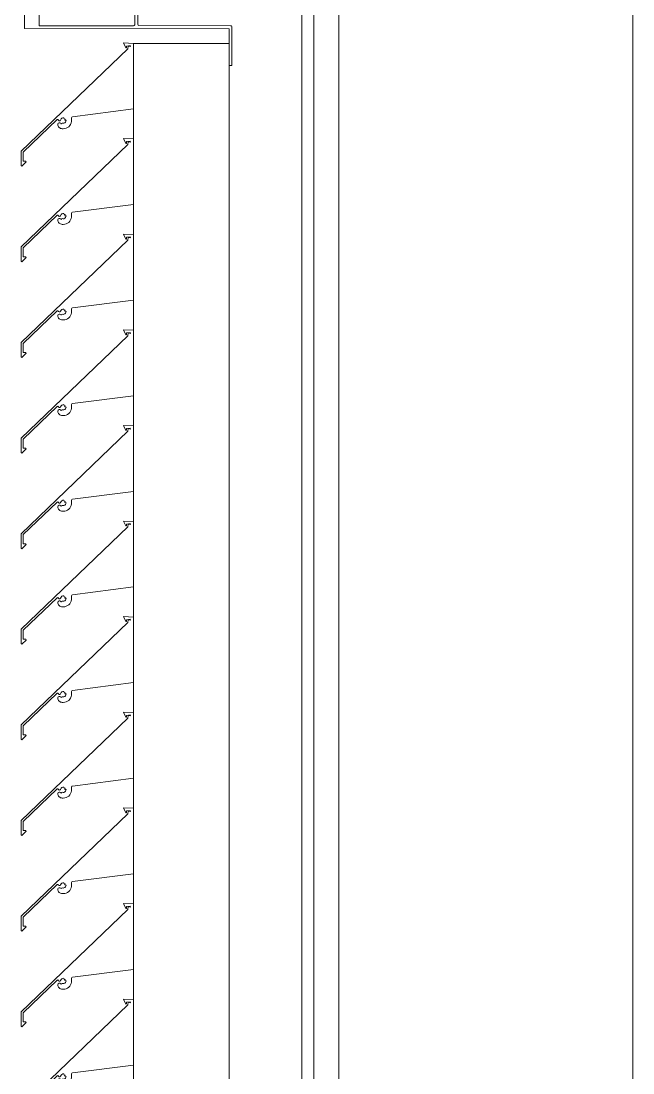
# Model space of a CAD drawing. Header units: millimetres. Extents: x -220592 to 404889, y -217665 to 38245.
# Drawn here: x 7742.18 to 7746.34, y -47989.95 to -47982.8 of the extents above; entities that cross this region are included whole.
import ezdxf

# ---------------------------------------------------------------- set-up
doc = ezdxf.new("R2010")
doc.units = ezdxf.units.MM
doc.linetypes.add('XKITLINE00', pattern=[0])
doc.layers.add('Part', color=7, linetype='Continuous', lineweight=0)

# ---------------------------------------------------------------- blocks, each defined once
blk = doc.blocks.new('*A15047')
at = {"layer": 'Part', "color": 7, "linetype": 'XKITLINE00', "lineweight": 0}
for p, q in [((8.69, 356.643483), (8.69, 102.780027)), ((6.69, 102.780027), (6.69, 273.099959))]:
    blk.add_line(p, q, dxfattribs=at)
blk = doc.blocks.new('*A15048')
at = {"layer": 'Part', "color": 7, "linetype": 'XKITLINE00', "lineweight": 0}
for p, q in [((6.439864, 241.4), (6.439864, 214.15)), ((6.519864, 214.15), (6.519864, 241.4))]:
    blk.add_line(p, q, dxfattribs=at)
blk = doc.blocks.new('*A15050')
at = {"layer": 'Part', "color": 7, "linetype": 'XKITLINE00', "lineweight": 0}
for p, q in [((5.294696, 227.26533), (5.944696, 227.26533)), ((5.294696, 227.26533), (5.294696, 213.465444)), ((5.944696, 227.26533), (5.944696, 213.465444)), ((5.294696, 213.465444), (5.944696, 213.465444))]:
    blk.add_line(p, q, dxfattribs=at)
blk = doc.blocks.new('*A15813')
at = {"layer": 'Part', "color": 7, "linetype": 'XKITLINE00', "lineweight": 0}
for p, q in [((5.944368, 228.365225), (5.944412, 228.615225)), ((5.944412, 228.615225), (5.964412, 228.615222)), ((5.964412, 228.615222), (5.964367, 228.355222)), ((4.555113, 228.271641), (4.554368, 228.365468)), ((4.554368, 228.365468), (5.944368, 228.365225)), ((4.654365, 228.34545), (4.654353, 228.27545)), ((5.298192, 228.344577), (4.654365, 228.34545)), ((5.302679, 228.340893), (5.298192, 228.344577)), ((5.304363, 228.335337), (5.302679, 228.340893)), ((5.328809, 228.343647), (5.325125, 228.33916)), ((5.334365, 228.345332), (5.328809, 228.343647)), ((5.958192, 228.345984), (5.334365, 228.345332)), ((5.96268, 228.349666), (5.958192, 228.345984)), ((5.964367, 228.355222), (5.96268, 228.349666)), ((4.558796, 228.267152), (4.555113, 228.271641)), ((4.652666, 228.269895), (4.648178, 228.266213)), ((4.654353, 228.27545), (4.652666, 228.269895)), ((5.303437, 227.39151), (5.304363, 228.335337)), ((5.324363, 228.335333), (5.324199, 227.395333)), ((5.325125, 228.33916), (5.324363, 228.335333)), ((4.564351, 228.265466), (4.558796, 228.267152)), ((4.648178, 228.266213), (4.564351, 228.265466)), ((4.554194, 227.365468), (4.55421, 227.455468)), ((4.55421, 227.455468), (4.555896, 227.461023)), ((4.555896, 227.461023), (4.560384, 227.464706)), ((4.560384, 227.464706), (4.644211, 227.465452)), ((4.644211, 227.465452), (4.649767, 227.463766)), ((4.649767, 227.463766), (4.653449, 227.459277)), ((4.653449, 227.459277), (4.654197, 227.38545)), ((5.944194, 227.365225), (4.554194, 227.365468)), ((4.654197, 227.38545), (5.294197, 227.385339)), ((5.294197, 227.385339), (5.299753, 227.387023)), ((5.299753, 227.387023), (5.303437, 227.39151)), ((5.324199, 227.395333), (5.325883, 227.389777)), ((5.325883, 227.389777), (5.330371, 227.386094)), ((5.330371, 227.386094), (5.954197, 227.385223)), ((5.94415, 227.115225), (5.944194, 227.365225)), ((5.954197, 227.385223), (5.959753, 227.383537)), ((5.959753, 227.383537), (5.963435, 227.379049)), ((5.963435, 227.379049), (5.96415, 227.115222)), ((5.96415, 227.115222), (5.94415, 227.115225))]:
    blk.add_line(p, q, dxfattribs=at)
blk = doc.blocks.new('*A15814')
at = {"layer": 'Part', "color": 7, "linetype": 'XKITLINE00', "lineweight": 0}
for p, q in [((5.294582, 227.26533), (5.227201, 227.26794)), ((5.227201, 227.26794), (5.242736, 227.234453)), ((5.255094, 227.227984), (4.529972, 226.531738)), ((5.242736, 227.234453), (5.247859, 227.234865)), ((5.247859, 227.234865), (5.247988, 227.247056)), ((5.247988, 227.247056), (5.272971, 227.250196)), ((5.257991, 227.246527), (5.255094, 227.227984)), ((5.275007, 227.243623), (5.257991, 227.246527)), ((5.272971, 227.250196), (5.275007, 227.243623)), ((4.880888, 226.766618), (5.294696, 226.819622)), ((4.545007, 226.525371), (4.776023, 226.746774)), ((4.776023, 226.746774), (4.781182, 226.747866)), ((4.78333, 226.721956), (4.78069, 226.716482)), ((4.78069, 226.716482), (4.781186, 226.708712)), ((4.781182, 226.747866), (4.784837, 226.743239)), ((4.781186, 226.708712), (4.782921, 226.703216)), ((4.782921, 226.703216), (4.785675, 226.698153)), ((4.788474, 226.725193), (4.78333, 226.721956)), ((4.784837, 226.743239), (4.789301, 226.739385)), ((4.785675, 226.698153), (4.789347, 226.69371)), ((4.794552, 226.725205), (4.788474, 226.725193)), ((4.789301, 226.739385), (4.795195, 226.739591)), ((4.799708, 226.721987), (4.794552, 226.725205)), ((4.795195, 226.739591), (4.799378, 226.743748)), ((4.799378, 226.743748), (4.802492, 226.751322)), ((4.80265, 226.716515), (4.799708, 226.721987)), ((4.802492, 226.751322), (4.807159, 226.756108)), ((4.80468, 226.721496), (4.80265, 226.716515)), ((4.809491, 226.723903), (4.80468, 226.721496)), ((4.807159, 226.756108), (4.813235, 226.758898)), ((4.815409, 226.722998), (4.809491, 226.723903)), ((4.813235, 226.758898), (4.819907, 226.75932)), ((4.821909, 226.723342), (4.815409, 226.722998)), ((4.819907, 226.75932), (4.822229, 226.75193)), ((4.827877, 226.72594), (4.821909, 226.723342)), ((4.822229, 226.75193), (4.829394, 226.750986)), ((4.832559, 226.730462), (4.827877, 226.72594)), ((4.829394, 226.750986), (4.828225, 226.743926)), ((4.828225, 226.743926), (4.83593, 226.74282)), ((4.835361, 226.736336), (4.832559, 226.730462)), ((4.83593, 226.74282), (4.835361, 226.736336)), ((4.846275, 226.69264), (4.854591, 226.698618)), ((4.854591, 226.698618), (4.861687, 226.706005)), ((4.861687, 226.706005), (4.867327, 226.714555)), ((4.867327, 226.714555), (4.871325, 226.723985)), ((4.871325, 226.723985), (4.873548, 226.733984)), ((4.872437, 226.754354), (4.872676, 226.759876)), ((4.873923, 226.74422), (4.872437, 226.754354)), ((4.872676, 226.759876), (4.875813, 226.764428)), ((4.873548, 226.733984), (4.873923, 226.74422)), ((4.875813, 226.764428), (4.880888, 226.766618)), ((4.789347, 226.69371), (4.7938, 226.690052)), ((4.7938, 226.690052), (4.79887, 226.687312)), ((4.79887, 226.687312), (4.804371, 226.685593)), ((4.804371, 226.685593), (4.810099, 226.684957)), ((4.810099, 226.684957), (4.816898, 226.684859)), ((4.816898, 226.684859), (4.827111, 226.685644)), ((4.827111, 226.685644), (4.837012, 226.688267)), ((4.837012, 226.688267), (4.846275, 226.69264)), ((4.529972, 226.531738), (4.530525, 226.432587)), ((4.54535, 226.464025), (4.545007, 226.525371)), ((4.530525, 226.432587), (4.535206, 226.430119)), ((4.535206, 226.430119), (4.563855, 226.459007)), ((4.56277, 226.463928), (4.54535, 226.464025)), ((4.563855, 226.459007), (4.56277, 226.463928))]:
    blk.add_line(p, q, dxfattribs=at)
blk = doc.blocks.new('*A15815')
at = {"layer": 'Part', "color": 7, "linetype": 'XKITLINE00', "lineweight": 0}
for p, q in [((5.255094, 226.577984), (4.529972, 225.881738)), ((5.294696, 226.615326), (5.227201, 226.61794)), ((5.227201, 226.61794), (5.242736, 226.584453)), ((5.242736, 226.584453), (5.247859, 226.584865)), ((5.247859, 226.584865), (5.247988, 226.597056)), ((5.247988, 226.597056), (5.272971, 226.600196)), ((5.257991, 226.596527), (5.255094, 226.577984)), ((5.275007, 226.593623), (5.257991, 226.596527)), ((5.272971, 226.600196), (5.275007, 226.593623)), ((4.880888, 226.116618), (5.294696, 226.169622)), ((4.545007, 225.875371), (4.776023, 226.096774)), ((4.776023, 226.096774), (4.781182, 226.097866)), ((4.78333, 226.071956), (4.78069, 226.066482)), ((4.78069, 226.066482), (4.781186, 226.058712)), ((4.781182, 226.097866), (4.784837, 226.093239)), ((4.781186, 226.058712), (4.782921, 226.053216)), ((4.782921, 226.053216), (4.785675, 226.048153)), ((4.788474, 226.075193), (4.78333, 226.071956)), ((4.784837, 226.093239), (4.789301, 226.089385)), ((4.794552, 226.075205), (4.788474, 226.075193)), ((4.789301, 226.089385), (4.795195, 226.089591)), ((4.799708, 226.071987), (4.794552, 226.075205)), ((4.795195, 226.089591), (4.799378, 226.093748)), ((4.799378, 226.093748), (4.802492, 226.101322)), ((4.80265, 226.066515), (4.799708, 226.071987)), ((4.802492, 226.101322), (4.807159, 226.106108)), ((4.80468, 226.071496), (4.80265, 226.066515)), ((4.809491, 226.073903), (4.80468, 226.071496)), ((4.807159, 226.106108), (4.813235, 226.108898)), ((4.815409, 226.072998), (4.809491, 226.073903)), ((4.813235, 226.108898), (4.819907, 226.10932)), ((4.821909, 226.073342), (4.815409, 226.072998)), ((4.819907, 226.10932), (4.822229, 226.10193)), ((4.827877, 226.07594), (4.821909, 226.073342)), ((4.822229, 226.10193), (4.829394, 226.100986)), ((4.832559, 226.080462), (4.827877, 226.07594)), ((4.829394, 226.100986), (4.828225, 226.093926)), ((4.828225, 226.093926), (4.83593, 226.09282)), ((4.835361, 226.086336), (4.832559, 226.080462)), ((4.83593, 226.09282), (4.835361, 226.086336)), ((4.854591, 226.048618), (4.861687, 226.056005)), ((4.861687, 226.056005), (4.867327, 226.064555)), ((4.867327, 226.064555), (4.871325, 226.073985)), ((4.871325, 226.073985), (4.873548, 226.083984)), ((4.872437, 226.104354), (4.872676, 226.109876)), ((4.873923, 226.09422), (4.872437, 226.104354)), ((4.872676, 226.109876), (4.875813, 226.114428)), ((4.873548, 226.083984), (4.873923, 226.09422)), ((4.875813, 226.114428), (4.880888, 226.116618)), ((4.785675, 226.048153), (4.789347, 226.04371)), ((4.789347, 226.04371), (4.7938, 226.040052)), ((4.7938, 226.040052), (4.79887, 226.037312)), ((4.79887, 226.037312), (4.804371, 226.035593)), ((4.804371, 226.035593), (4.810099, 226.034957)), ((4.810099, 226.034957), (4.816898, 226.034859)), ((4.816898, 226.034859), (4.827111, 226.035644)), ((4.827111, 226.035644), (4.837012, 226.038267)), ((4.837012, 226.038267), (4.846275, 226.04264)), ((4.846275, 226.04264), (4.854591, 226.048618)), ((4.529972, 225.881738), (4.530525, 225.782587)), ((4.54535, 225.814025), (4.545007, 225.875371)), ((4.530525, 225.782587), (4.535206, 225.780119)), ((4.535206, 225.780119), (4.563855, 225.809007)), ((4.56277, 225.813928), (4.54535, 225.814025)), ((4.563855, 225.809007), (4.56277, 225.813928))]:
    blk.add_line(p, q, dxfattribs=at)
blk = doc.blocks.new('*A15816')
at = {"layer": 'Part', "color": 7, "linetype": 'XKITLINE00', "lineweight": 0}
for p, q in [((5.255094, 225.927984), (4.529972, 225.231738)), ((5.294696, 225.965326), (5.227201, 225.96794)), ((5.227201, 225.96794), (5.242736, 225.934453)), ((5.242736, 225.934453), (5.247859, 225.934865)), ((5.247859, 225.934865), (5.247988, 225.947056)), ((5.247988, 225.947056), (5.272971, 225.950196)), ((5.257991, 225.946527), (5.255094, 225.927984)), ((5.275007, 225.943623), (5.257991, 225.946527)), ((5.272971, 225.950196), (5.275007, 225.943623)), ((4.880888, 225.466618), (5.294696, 225.519622)), ((4.545007, 225.225371), (4.776023, 225.446774)), ((4.776023, 225.446774), (4.781182, 225.447866)), ((4.78333, 225.421956), (4.78069, 225.416482)), ((4.78069, 225.416482), (4.781186, 225.408712)), ((4.781182, 225.447866), (4.784837, 225.443239)), ((4.781186, 225.408712), (4.782921, 225.403216)), ((4.788474, 225.425193), (4.78333, 225.421956)), ((4.784837, 225.443239), (4.789301, 225.439385)), ((4.794552, 225.425205), (4.788474, 225.425193)), ((4.789301, 225.439385), (4.795195, 225.439591)), ((4.799708, 225.421987), (4.794552, 225.425205)), ((4.795195, 225.439591), (4.799378, 225.443748)), ((4.799378, 225.443748), (4.802492, 225.451322)), ((4.80265, 225.416515), (4.799708, 225.421987)), ((4.802492, 225.451322), (4.807159, 225.456108)), ((4.80468, 225.421496), (4.80265, 225.416515)), ((4.809491, 225.423903), (4.80468, 225.421496)), ((4.807159, 225.456108), (4.813235, 225.458898)), ((4.815409, 225.422998), (4.809491, 225.423903)), ((4.813235, 225.458898), (4.819907, 225.45932)), ((4.821909, 225.423342), (4.815409, 225.422998)), ((4.819907, 225.45932), (4.822229, 225.45193)), ((4.827877, 225.42594), (4.821909, 225.423342)), ((4.822229, 225.45193), (4.829394, 225.450986)), ((4.832559, 225.430462), (4.827877, 225.42594)), ((4.829394, 225.450986), (4.828225, 225.443926)), ((4.828225, 225.443926), (4.83593, 225.44282)), ((4.835361, 225.436336), (4.832559, 225.430462)), ((4.83593, 225.44282), (4.835361, 225.436336)), ((4.861687, 225.406005), (4.867327, 225.414555)), ((4.867327, 225.414555), (4.871325, 225.423985)), ((4.871325, 225.423985), (4.873548, 225.433984)), ((4.872437, 225.454354), (4.872676, 225.459876)), ((4.873923, 225.44422), (4.872437, 225.454354)), ((4.872676, 225.459876), (4.875813, 225.464428)), ((4.873548, 225.433984), (4.873923, 225.44422)), ((4.875813, 225.464428), (4.880888, 225.466618)), ((4.782921, 225.403216), (4.785675, 225.398153)), ((4.785675, 225.398153), (4.789347, 225.39371)), ((4.789347, 225.39371), (4.7938, 225.390052)), ((4.7938, 225.390052), (4.79887, 225.387312)), ((4.79887, 225.387312), (4.804371, 225.385593)), ((4.804371, 225.385593), (4.810099, 225.384957)), ((4.810099, 225.384957), (4.816898, 225.384859)), ((4.816898, 225.384859), (4.827111, 225.385644)), ((4.827111, 225.385644), (4.837012, 225.388267)), ((4.837012, 225.388267), (4.846275, 225.39264)), ((4.846275, 225.39264), (4.854591, 225.398618)), ((4.854591, 225.398618), (4.861687, 225.406005)), ((4.529972, 225.231738), (4.530525, 225.132587)), ((4.54535, 225.164025), (4.545007, 225.225371)), ((4.530525, 225.132587), (4.535206, 225.130119)), ((4.535206, 225.130119), (4.563855, 225.159007)), ((4.56277, 225.163928), (4.54535, 225.164025)), ((4.563855, 225.159007), (4.56277, 225.163928))]:
    blk.add_line(p, q, dxfattribs=at)
blk = doc.blocks.new('*A15817')
at = {"layer": 'Part', "color": 7, "linetype": 'XKITLINE00', "lineweight": 0}
for p, q in [((5.255094, 225.277984), (4.529972, 224.581738)), ((5.294696, 225.315326), (5.227201, 225.31794)), ((5.227201, 225.31794), (5.242736, 225.284453)), ((5.242736, 225.284453), (5.247859, 225.284865)), ((5.247859, 225.284865), (5.247988, 225.297056)), ((5.247988, 225.297056), (5.272971, 225.300196)), ((5.257991, 225.296527), (5.255094, 225.277984)), ((5.275007, 225.293623), (5.257991, 225.296527)), ((5.272971, 225.300196), (5.275007, 225.293623)), ((4.880888, 224.816618), (5.294696, 224.869622)), ((4.545007, 224.575371), (4.776023, 224.796774)), ((4.776023, 224.796774), (4.781182, 224.797866)), ((4.78333, 224.771956), (4.78069, 224.766482)), ((4.78069, 224.766482), (4.781186, 224.758712)), ((4.781182, 224.797866), (4.784837, 224.793239)), ((4.788474, 224.775193), (4.78333, 224.771956)), ((4.784837, 224.793239), (4.789301, 224.789385)), ((4.794552, 224.775205), (4.788474, 224.775193)), ((4.789301, 224.789385), (4.795195, 224.789591)), ((4.799708, 224.771987), (4.794552, 224.775205)), ((4.795195, 224.789591), (4.799378, 224.793748)), ((4.799378, 224.793748), (4.802492, 224.801322)), ((4.80265, 224.766515), (4.799708, 224.771987)), ((4.802492, 224.801322), (4.807159, 224.806108)), ((4.80468, 224.771496), (4.80265, 224.766515)), ((4.809491, 224.773903), (4.80468, 224.771496)), ((4.807159, 224.806108), (4.813235, 224.808898)), ((4.815409, 224.772998), (4.809491, 224.773903)), ((4.813235, 224.808898), (4.819907, 224.80932)), ((4.821909, 224.773342), (4.815409, 224.772998)), ((4.819907, 224.80932), (4.822229, 224.80193)), ((4.827877, 224.77594), (4.821909, 224.773342)), ((4.822229, 224.80193), (4.829394, 224.800986)), ((4.832559, 224.780462), (4.827877, 224.77594)), ((4.829394, 224.800986), (4.828225, 224.793926)), ((4.828225, 224.793926), (4.83593, 224.79282)), ((4.835361, 224.786336), (4.832559, 224.780462)), ((4.83593, 224.79282), (4.835361, 224.786336)), ((4.867327, 224.764555), (4.871325, 224.773985)), ((4.871325, 224.773985), (4.873548, 224.783984)), ((4.872437, 224.804354), (4.872676, 224.809876)), ((4.873923, 224.79422), (4.872437, 224.804354)), ((4.872676, 224.809876), (4.875813, 224.814428)), ((4.873548, 224.783984), (4.873923, 224.79422)), ((4.875813, 224.814428), (4.880888, 224.816618)), ((4.781186, 224.758712), (4.782921, 224.753216)), ((4.782921, 224.753216), (4.785675, 224.748153)), ((4.785675, 224.748153), (4.789347, 224.74371)), ((4.789347, 224.74371), (4.7938, 224.740052)), ((4.7938, 224.740052), (4.79887, 224.737312)), ((4.79887, 224.737312), (4.804371, 224.735593)), ((4.804371, 224.735593), (4.810099, 224.734957)), ((4.810099, 224.734957), (4.816898, 224.734859)), ((4.816898, 224.734859), (4.827111, 224.735644)), ((4.827111, 224.735644), (4.837012, 224.738267)), ((4.837012, 224.738267), (4.846275, 224.74264)), ((4.846275, 224.74264), (4.854591, 224.748618)), ((4.854591, 224.748618), (4.861687, 224.756005)), ((4.861687, 224.756005), (4.867327, 224.764555)), ((4.529972, 224.581738), (4.530525, 224.482587)), ((4.54535, 224.514025), (4.545007, 224.575371)), ((4.530525, 224.482587), (4.535206, 224.480119)), ((4.535206, 224.480119), (4.563855, 224.509007)), ((4.56277, 224.513928), (4.54535, 224.514025)), ((4.563855, 224.509007), (4.56277, 224.513928))]:
    blk.add_line(p, q, dxfattribs=at)
blk = doc.blocks.new('*A15818')
at = {"layer": 'Part', "color": 7, "linetype": 'XKITLINE00', "lineweight": 0}
for p, q in [((5.255094, 224.627984), (4.529972, 223.931738)), ((5.294696, 224.665326), (5.227201, 224.66794)), ((5.227201, 224.66794), (5.242736, 224.634453)), ((5.242736, 224.634453), (5.247859, 224.634865)), ((5.247859, 224.634865), (5.247988, 224.647056)), ((5.247988, 224.647056), (5.272971, 224.650196)), ((5.257991, 224.646527), (5.255094, 224.627984)), ((5.275007, 224.643623), (5.257991, 224.646527)), ((5.272971, 224.650196), (5.275007, 224.643623)), ((4.880888, 224.166618), (5.294696, 224.219622)), ((4.545007, 223.925371), (4.776023, 224.146774)), ((4.776023, 224.146774), (4.781182, 224.147866)), ((4.78333, 224.121956), (4.78069, 224.116482)), ((4.781182, 224.147866), (4.784837, 224.143239)), ((4.788474, 224.125193), (4.78333, 224.121956)), ((4.784837, 224.143239), (4.789301, 224.139385)), ((4.794552, 224.125205), (4.788474, 224.125193)), ((4.789301, 224.139385), (4.795195, 224.139591)), ((4.799708, 224.121987), (4.794552, 224.125205)), ((4.795195, 224.139591), (4.799378, 224.143748)), ((4.799378, 224.143748), (4.802492, 224.151322)), ((4.80265, 224.116515), (4.799708, 224.121987)), ((4.802492, 224.151322), (4.807159, 224.156108)), ((4.80468, 224.121496), (4.80265, 224.116515)), ((4.809491, 224.123903), (4.80468, 224.121496)), ((4.807159, 224.156108), (4.813235, 224.158898)), ((4.815409, 224.122998), (4.809491, 224.123903)), ((4.813235, 224.158898), (4.819907, 224.15932)), ((4.821909, 224.123342), (4.815409, 224.122998)), ((4.819907, 224.15932), (4.822229, 224.15193)), ((4.827877, 224.12594), (4.821909, 224.123342)), ((4.822229, 224.15193), (4.829394, 224.150986)), ((4.832559, 224.130462), (4.827877, 224.12594)), ((4.829394, 224.150986), (4.828225, 224.143926)), ((4.828225, 224.143926), (4.83593, 224.14282)), ((4.835361, 224.136336), (4.832559, 224.130462)), ((4.83593, 224.14282), (4.835361, 224.136336)), ((4.867327, 224.114555), (4.871325, 224.123985)), ((4.871325, 224.123985), (4.873548, 224.133984)), ((4.872437, 224.154354), (4.872676, 224.159876)), ((4.873923, 224.14422), (4.872437, 224.154354)), ((4.872676, 224.159876), (4.875813, 224.164428)), ((4.873548, 224.133984), (4.873923, 224.14422)), ((4.875813, 224.164428), (4.880888, 224.166618)), ((4.78069, 224.116482), (4.781186, 224.108712)), ((4.781186, 224.108712), (4.782921, 224.103216)), ((4.782921, 224.103216), (4.785675, 224.098153)), ((4.785675, 224.098153), (4.789347, 224.09371)), ((4.789347, 224.09371), (4.7938, 224.090052)), ((4.7938, 224.090052), (4.79887, 224.087312)), ((4.79887, 224.087312), (4.804371, 224.085593)), ((4.804371, 224.085593), (4.810099, 224.084957)), ((4.810099, 224.084957), (4.816898, 224.084859)), ((4.816898, 224.084859), (4.827111, 224.085644)), ((4.827111, 224.085644), (4.837012, 224.088267)), ((4.837012, 224.088267), (4.846275, 224.09264)), ((4.846275, 224.09264), (4.854591, 224.098618)), ((4.854591, 224.098618), (4.861687, 224.106005)), ((4.861687, 224.106005), (4.867327, 224.114555)), ((4.529972, 223.931738), (4.530525, 223.832587)), ((4.54535, 223.864025), (4.545007, 223.925371)), ((4.535206, 223.830119), (4.563855, 223.859007)), ((4.56277, 223.863928), (4.54535, 223.864025)), ((4.563855, 223.859007), (4.56277, 223.863928)), ((4.530525, 223.832587), (4.535206, 223.830119))]:
    blk.add_line(p, q, dxfattribs=at)
blk = doc.blocks.new('*A15819')
at = {"layer": 'Part', "color": 7, "linetype": 'XKITLINE00', "lineweight": 0}
for p, q in [((5.294696, 224.015326), (5.227201, 224.01794)), ((5.227201, 224.01794), (5.242736, 223.984453)), ((5.242736, 223.984453), (5.247859, 223.984865)), ((5.247859, 223.984865), (5.247988, 223.997056)), ((5.247988, 223.997056), (5.272971, 224.000196)), ((5.257991, 223.996527), (5.255094, 223.977984)), ((5.275007, 223.993623), (5.257991, 223.996527)), ((5.272971, 224.000196), (5.275007, 223.993623)), ((5.255094, 223.977984), (4.529972, 223.281738)), ((4.880888, 223.516618), (5.294696, 223.569622)), ((4.545007, 223.275371), (4.776023, 223.496774)), ((4.776023, 223.496774), (4.781182, 223.497866)), ((4.781182, 223.497866), (4.784837, 223.493239)), ((4.784837, 223.493239), (4.789301, 223.489385)), ((4.789301, 223.489385), (4.795195, 223.489591)), ((4.795195, 223.489591), (4.799378, 223.493748)), ((4.799378, 223.493748), (4.802492, 223.501322)), ((4.802492, 223.501322), (4.807159, 223.506108)), ((4.807159, 223.506108), (4.813235, 223.508898)), ((4.813235, 223.508898), (4.819907, 223.50932)), ((4.819907, 223.50932), (4.822229, 223.50193)), ((4.822229, 223.50193), (4.829394, 223.500986)), ((4.832559, 223.480462), (4.827877, 223.47594)), ((4.829394, 223.500986), (4.828225, 223.493926)), ((4.828225, 223.493926), (4.83593, 223.49282)), ((4.835361, 223.486336), (4.832559, 223.480462)), ((4.83593, 223.49282), (4.835361, 223.486336)), ((4.871325, 223.473985), (4.873548, 223.483984)), ((4.872437, 223.504354), (4.872676, 223.509876)), ((4.873923, 223.49422), (4.872437, 223.504354)), ((4.872676, 223.509876), (4.875813, 223.514428)), ((4.873548, 223.483984), (4.873923, 223.49422)), ((4.875813, 223.514428), (4.880888, 223.516618)), ((4.78333, 223.471956), (4.78069, 223.466482)), ((4.78069, 223.466482), (4.781186, 223.458712)), ((4.781186, 223.458712), (4.782921, 223.453216)), ((4.782921, 223.453216), (4.785675, 223.448153)), ((4.788474, 223.475193), (4.78333, 223.471956)), ((4.785675, 223.448153), (4.789347, 223.44371)), ((4.794552, 223.475205), (4.788474, 223.475193)), ((4.789347, 223.44371), (4.7938, 223.440052)), ((4.7938, 223.440052), (4.79887, 223.437312)), ((4.799708, 223.471987), (4.794552, 223.475205)), ((4.79887, 223.437312), (4.804371, 223.435593)), ((4.80265, 223.466515), (4.799708, 223.471987)), ((4.80468, 223.471496), (4.80265, 223.466515)), ((4.804371, 223.435593), (4.810099, 223.434957)), ((4.809491, 223.473903), (4.80468, 223.471496)), ((4.815409, 223.472998), (4.809491, 223.473903)), ((4.810099, 223.434957), (4.816898, 223.434859)), ((4.821909, 223.473342), (4.815409, 223.472998)), ((4.816898, 223.434859), (4.827111, 223.435644)), ((4.827877, 223.47594), (4.821909, 223.473342)), ((4.827111, 223.435644), (4.837012, 223.438267)), ((4.837012, 223.438267), (4.846275, 223.44264)), ((4.846275, 223.44264), (4.854591, 223.448618)), ((4.854591, 223.448618), (4.861687, 223.456005)), ((4.861687, 223.456005), (4.867327, 223.464555)), ((4.867327, 223.464555), (4.871325, 223.473985)), ((4.529972, 223.281738), (4.530525, 223.182587)), ((4.54535, 223.214025), (4.545007, 223.275371)), ((4.535206, 223.180119), (4.563855, 223.209007)), ((4.56277, 223.213928), (4.54535, 223.214025)), ((4.563855, 223.209007), (4.56277, 223.213928)), ((4.530525, 223.182587), (4.535206, 223.180119))]:
    blk.add_line(p, q, dxfattribs=at)
blk = doc.blocks.new('*A15820')
at = {"layer": 'Part', "color": 7, "linetype": 'XKITLINE00', "lineweight": 0}
for p, q in [((5.294696, 223.365326), (5.227201, 223.36794)), ((5.227201, 223.36794), (5.242736, 223.334453)), ((5.242736, 223.334453), (5.247859, 223.334865)), ((5.247859, 223.334865), (5.247988, 223.347056)), ((5.247988, 223.347056), (5.272971, 223.350196)), ((5.257991, 223.346527), (5.255094, 223.327984)), ((5.275007, 223.343623), (5.257991, 223.346527)), ((5.272971, 223.350196), (5.275007, 223.343623)), ((5.255094, 223.327984), (4.529972, 222.631738)), ((4.880888, 222.866618), (5.294696, 222.919622)), ((4.545007, 222.625371), (4.776023, 222.846774)), ((4.776023, 222.846774), (4.781182, 222.847866)), ((4.781182, 222.847866), (4.784837, 222.843239)), ((4.784837, 222.843239), (4.789301, 222.839385)), ((4.789301, 222.839385), (4.795195, 222.839591)), ((4.795195, 222.839591), (4.799378, 222.843748)), ((4.799378, 222.843748), (4.802492, 222.851322)), ((4.802492, 222.851322), (4.807159, 222.856108)), ((4.807159, 222.856108), (4.813235, 222.858898)), ((4.813235, 222.858898), (4.819907, 222.85932)), ((4.819907, 222.85932), (4.822229, 222.85193)), ((4.822229, 222.85193), (4.829394, 222.850986)), ((4.829394, 222.850986), (4.828225, 222.843926)), ((4.828225, 222.843926), (4.83593, 222.84282)), ((4.835361, 222.836336), (4.832559, 222.830462)), ((4.83593, 222.84282), (4.835361, 222.836336)), ((4.871325, 222.823985), (4.873548, 222.833984)), ((4.872437, 222.854354), (4.872676, 222.859876)), ((4.873923, 222.84422), (4.872437, 222.854354)), ((4.872676, 222.859876), (4.875813, 222.864428)), ((4.873548, 222.833984), (4.873923, 222.84422)), ((4.875813, 222.864428), (4.880888, 222.866618)), ((4.78333, 222.821956), (4.78069, 222.816482)), ((4.78069, 222.816482), (4.781186, 222.808712)), ((4.781186, 222.808712), (4.782921, 222.803216)), ((4.782921, 222.803216), (4.785675, 222.798153)), ((4.788474, 222.825193), (4.78333, 222.821956)), ((4.785675, 222.798153), (4.789347, 222.79371)), ((4.794552, 222.825205), (4.788474, 222.825193)), ((4.789347, 222.79371), (4.7938, 222.790052)), ((4.7938, 222.790052), (4.79887, 222.787312)), ((4.799708, 222.821987), (4.794552, 222.825205)), ((4.79887, 222.787312), (4.804371, 222.785593)), ((4.80265, 222.816515), (4.799708, 222.821987)), ((4.80468, 222.821496), (4.80265, 222.816515)), ((4.804371, 222.785593), (4.810099, 222.784957)), ((4.809491, 222.823903), (4.80468, 222.821496)), ((4.815409, 222.822998), (4.809491, 222.823903)), ((4.810099, 222.784957), (4.816898, 222.784859)), ((4.821909, 222.823342), (4.815409, 222.822998)), ((4.816898, 222.784859), (4.827111, 222.785644)), ((4.827877, 222.82594), (4.821909, 222.823342)), ((4.827111, 222.785644), (4.837012, 222.788267)), ((4.832559, 222.830462), (4.827877, 222.82594)), ((4.837012, 222.788267), (4.846275, 222.79264)), ((4.846275, 222.79264), (4.854591, 222.798618)), ((4.854591, 222.798618), (4.861687, 222.806005)), ((4.861687, 222.806005), (4.867327, 222.814555)), ((4.867327, 222.814555), (4.871325, 222.823985)), ((4.529972, 222.631738), (4.530525, 222.532587)), ((4.54535, 222.564025), (4.545007, 222.625371)), ((4.535206, 222.530119), (4.563855, 222.559007)), ((4.56277, 222.563928), (4.54535, 222.564025)), ((4.563855, 222.559007), (4.56277, 222.563928)), ((4.530525, 222.532587), (4.535206, 222.530119))]:
    blk.add_line(p, q, dxfattribs=at)
blk = doc.blocks.new('*A15821')
at = {"layer": 'Part', "color": 7, "linetype": 'XKITLINE00', "lineweight": 0}
for p, q in [((5.294696, 222.715326), (5.227201, 222.71794)), ((5.227201, 222.71794), (5.242736, 222.684453)), ((5.247859, 222.684865), (5.247988, 222.697056)), ((5.247988, 222.697056), (5.272971, 222.700196)), ((5.257991, 222.696527), (5.255094, 222.677984)), ((5.275007, 222.693623), (5.257991, 222.696527)), ((5.272971, 222.700196), (5.275007, 222.693623)), ((5.255094, 222.677984), (4.529972, 221.981738)), ((5.242736, 222.684453), (5.247859, 222.684865)), ((4.880888, 222.216618), (5.294696, 222.269622)), ((4.545007, 221.975371), (4.776023, 222.196774)), ((4.776023, 222.196774), (4.781182, 222.197866)), ((4.781182, 222.197866), (4.784837, 222.193239)), ((4.784837, 222.193239), (4.789301, 222.189385)), ((4.795195, 222.189591), (4.799378, 222.193748)), ((4.799378, 222.193748), (4.802492, 222.201322)), ((4.802492, 222.201322), (4.807159, 222.206108)), ((4.807159, 222.206108), (4.813235, 222.208898)), ((4.813235, 222.208898), (4.819907, 222.20932)), ((4.819907, 222.20932), (4.822229, 222.20193)), ((4.822229, 222.20193), (4.829394, 222.200986)), ((4.829394, 222.200986), (4.828225, 222.193926)), ((4.828225, 222.193926), (4.83593, 222.19282)), ((4.83593, 222.19282), (4.835361, 222.186336)), ((4.872437, 222.204354), (4.872676, 222.209876)), ((4.873923, 222.19422), (4.872437, 222.204354)), ((4.872676, 222.209876), (4.875813, 222.214428)), ((4.873548, 222.183984), (4.873923, 222.19422)), ((4.875813, 222.214428), (4.880888, 222.216618)), ((4.78333, 222.171956), (4.78069, 222.166482)), ((4.78069, 222.166482), (4.781186, 222.158712)), ((4.781186, 222.158712), (4.782921, 222.153216)), ((4.782921, 222.153216), (4.785675, 222.148153)), ((4.788474, 222.175193), (4.78333, 222.171956)), ((4.785675, 222.148153), (4.789347, 222.14371)), ((4.794552, 222.175205), (4.788474, 222.175193)), ((4.789301, 222.189385), (4.795195, 222.189591)), ((4.789347, 222.14371), (4.7938, 222.140052)), ((4.7938, 222.140052), (4.79887, 222.137312)), ((4.799708, 222.171987), (4.794552, 222.175205)), ((4.79887, 222.137312), (4.804371, 222.135593)), ((4.80265, 222.166515), (4.799708, 222.171987)), ((4.80468, 222.171496), (4.80265, 222.166515)), ((4.804371, 222.135593), (4.810099, 222.134957)), ((4.809491, 222.173903), (4.80468, 222.171496)), ((4.815409, 222.172998), (4.809491, 222.173903)), ((4.810099, 222.134957), (4.816898, 222.134859)), ((4.821909, 222.173342), (4.815409, 222.172998)), ((4.816898, 222.134859), (4.827111, 222.135644)), ((4.827877, 222.17594), (4.821909, 222.173342)), ((4.827111, 222.135644), (4.837012, 222.138267)), ((4.832559, 222.180462), (4.827877, 222.17594)), ((4.835361, 222.186336), (4.832559, 222.180462)), ((4.837012, 222.138267), (4.846275, 222.14264)), ((4.846275, 222.14264), (4.854591, 222.148618)), ((4.854591, 222.148618), (4.861687, 222.156005)), ((4.861687, 222.156005), (4.867327, 222.164555)), ((4.867327, 222.164555), (4.871325, 222.173985)), ((4.871325, 222.173985), (4.873548, 222.183984)), ((4.529972, 221.981738), (4.530525, 221.882587)), ((4.535206, 221.880119), (4.563855, 221.909007)), ((4.54535, 221.914025), (4.545007, 221.975371)), ((4.56277, 221.913928), (4.54535, 221.914025)), ((4.563855, 221.909007), (4.56277, 221.913928)), ((4.530525, 221.882587), (4.535206, 221.880119))]:
    blk.add_line(p, q, dxfattribs=at)
blk = doc.blocks.new('*A15822')
at = {"layer": 'Part', "color": 7, "linetype": 'XKITLINE00', "lineweight": 0}
for p, q in [((5.294696, 222.065326), (5.227201, 222.06794)), ((5.227201, 222.06794), (5.242736, 222.034453)), ((5.247988, 222.047056), (5.272971, 222.050196)), ((5.272971, 222.050196), (5.275007, 222.043623)), ((5.255094, 222.027984), (4.529972, 221.331738)), ((5.242736, 222.034453), (5.247859, 222.034865)), ((5.247859, 222.034865), (5.247988, 222.047056)), ((5.257991, 222.046527), (5.255094, 222.027984)), ((5.275007, 222.043623), (5.257991, 222.046527)), ((4.880888, 221.566618), (5.294696, 221.619622)), ((4.545007, 221.325371), (4.776023, 221.546774)), ((4.776023, 221.546774), (4.781182, 221.547866)), ((4.781182, 221.547866), (4.784837, 221.543239)), ((4.799378, 221.543748), (4.802492, 221.551322)), ((4.802492, 221.551322), (4.807159, 221.556108)), ((4.807159, 221.556108), (4.813235, 221.558898)), ((4.813235, 221.558898), (4.819907, 221.55932)), ((4.819907, 221.55932), (4.822229, 221.55193)), ((4.822229, 221.55193), (4.829394, 221.550986)), ((4.829394, 221.550986), (4.828225, 221.543926)), ((4.872437, 221.554354), (4.872676, 221.559876)), ((4.873923, 221.54422), (4.872437, 221.554354)), ((4.872676, 221.559876), (4.875813, 221.564428)), ((4.875813, 221.564428), (4.880888, 221.566618)), ((4.78333, 221.521956), (4.78069, 221.516482)), ((4.78069, 221.516482), (4.781186, 221.508712)), ((4.781186, 221.508712), (4.782921, 221.503216)), ((4.782921, 221.503216), (4.785675, 221.498153)), ((4.788474, 221.525193), (4.78333, 221.521956)), ((4.784837, 221.543239), (4.789301, 221.539385)), ((4.785675, 221.498153), (4.789347, 221.49371)), ((4.794552, 221.525205), (4.788474, 221.525193)), ((4.789301, 221.539385), (4.795195, 221.539591)), ((4.789347, 221.49371), (4.7938, 221.490052)), ((4.7938, 221.490052), (4.79887, 221.487312)), ((4.799708, 221.521987), (4.794552, 221.525205)), ((4.795195, 221.539591), (4.799378, 221.543748)), ((4.79887, 221.487312), (4.804371, 221.485593)), ((4.80265, 221.516515), (4.799708, 221.521987)), ((4.80468, 221.521496), (4.80265, 221.516515)), ((4.804371, 221.485593), (4.810099, 221.484957)), ((4.809491, 221.523903), (4.80468, 221.521496)), ((4.815409, 221.522998), (4.809491, 221.523903)), ((4.810099, 221.484957), (4.816898, 221.484859)), ((4.821909, 221.523342), (4.815409, 221.522998)), ((4.816898, 221.484859), (4.827111, 221.485644)), ((4.827877, 221.52594), (4.821909, 221.523342)), ((4.827111, 221.485644), (4.837012, 221.488267)), ((4.832559, 221.530462), (4.827877, 221.52594)), ((4.828225, 221.543926), (4.83593, 221.54282)), ((4.835361, 221.536336), (4.832559, 221.530462)), ((4.83593, 221.54282), (4.835361, 221.536336)), ((4.837012, 221.488267), (4.846275, 221.49264)), ((4.846275, 221.49264), (4.854591, 221.498618)), ((4.854591, 221.498618), (4.861687, 221.506005)), ((4.861687, 221.506005), (4.867327, 221.514555)), ((4.867327, 221.514555), (4.871325, 221.523985)), ((4.871325, 221.523985), (4.873548, 221.533984)), ((4.873548, 221.533984), (4.873923, 221.54422)), ((4.529972, 221.331738), (4.530525, 221.232587)), ((4.54535, 221.264025), (4.545007, 221.325371)), ((4.56277, 221.263928), (4.54535, 221.264025)), ((4.563855, 221.259007), (4.56277, 221.263928)), ((4.530525, 221.232587), (4.535206, 221.230119)), ((4.535206, 221.230119), (4.563855, 221.259007))]:
    blk.add_line(p, q, dxfattribs=at)
blk = doc.blocks.new('*A15823')
at = {"layer": 'Part', "color": 7, "linetype": 'XKITLINE00', "lineweight": 0}
for p, q in [((5.294696, 221.415326), (5.227201, 221.41794)), ((5.227201, 221.41794), (5.242736, 221.384453)), ((5.255094, 221.377984), (4.529972, 220.681738)), ((5.242736, 221.384453), (5.247859, 221.384865)), ((5.247859, 221.384865), (5.247988, 221.397056)), ((5.247988, 221.397056), (5.272971, 221.400196)), ((5.257991, 221.396527), (5.255094, 221.377984)), ((5.275007, 221.393623), (5.257991, 221.396527)), ((5.272971, 221.400196), (5.275007, 221.393623)), ((4.802492, 220.901322), (4.807159, 220.906108)), ((4.807159, 220.906108), (4.813235, 220.908898)), ((4.813235, 220.908898), (4.819907, 220.90932)), ((4.819907, 220.90932), (4.822229, 220.90193)), ((4.872437, 220.904354), (4.872676, 220.909876)), ((4.873923, 220.89422), (4.872437, 220.904354)), ((4.872676, 220.909876), (4.875813, 220.914428)), ((4.875813, 220.914428), (4.880888, 220.916618)), ((4.880888, 220.916618), (5.294696, 220.969622)), ((4.545007, 220.675371), (4.776023, 220.896774)), ((4.776023, 220.896774), (4.781182, 220.897866)), ((4.78333, 220.871956), (4.78069, 220.866482)), ((4.78069, 220.866482), (4.781186, 220.858712)), ((4.781182, 220.897866), (4.784837, 220.893239)), ((4.781186, 220.858712), (4.782921, 220.853216)), ((4.782921, 220.853216), (4.785675, 220.848153)), ((4.788474, 220.875193), (4.78333, 220.871956)), ((4.784837, 220.893239), (4.789301, 220.889385)), ((4.785675, 220.848153), (4.789347, 220.84371)), ((4.794552, 220.875205), (4.788474, 220.875193)), ((4.789301, 220.889385), (4.795195, 220.889591)), ((4.789347, 220.84371), (4.7938, 220.840052)), ((4.7938, 220.840052), (4.79887, 220.837312)), ((4.799708, 220.871987), (4.794552, 220.875205)), ((4.795195, 220.889591), (4.799378, 220.893748)), ((4.79887, 220.837312), (4.804371, 220.835593)), ((4.799378, 220.893748), (4.802492, 220.901322)), ((4.80265, 220.866515), (4.799708, 220.871987)), ((4.80468, 220.871496), (4.80265, 220.866515)), ((4.804371, 220.835593), (4.810099, 220.834957)), ((4.809491, 220.873903), (4.80468, 220.871496)), ((4.815409, 220.872998), (4.809491, 220.873903)), ((4.810099, 220.834957), (4.816898, 220.834859)), ((4.821909, 220.873342), (4.815409, 220.872998)), ((4.816898, 220.834859), (4.827111, 220.835644)), ((4.827877, 220.87594), (4.821909, 220.873342)), ((4.822229, 220.90193), (4.829394, 220.900986)), ((4.827111, 220.835644), (4.837012, 220.838267)), ((4.832559, 220.880462), (4.827877, 220.87594)), ((4.829394, 220.900986), (4.828225, 220.893926)), ((4.828225, 220.893926), (4.83593, 220.89282)), ((4.835361, 220.886336), (4.832559, 220.880462)), ((4.83593, 220.89282), (4.835361, 220.886336)), ((4.837012, 220.838267), (4.846275, 220.84264)), ((4.846275, 220.84264), (4.854591, 220.848618)), ((4.854591, 220.848618), (4.861687, 220.856005)), ((4.861687, 220.856005), (4.867327, 220.864555)), ((4.867327, 220.864555), (4.871325, 220.873985)), ((4.871325, 220.873985), (4.873548, 220.883984)), ((4.873548, 220.883984), (4.873923, 220.89422)), ((4.529972, 220.681738), (4.530525, 220.582587)), ((4.54535, 220.614025), (4.545007, 220.675371)), ((4.530525, 220.582587), (4.535206, 220.580119)), ((4.535206, 220.580119), (4.563855, 220.609007)), ((4.56277, 220.613928), (4.54535, 220.614025)), ((4.563855, 220.609007), (4.56277, 220.613928))]:
    blk.add_line(p, q, dxfattribs=at)
blk = doc.blocks.new('*A15824')
at = {"layer": 'Part', "color": 7, "linetype": 'XKITLINE00', "lineweight": 0}
for p, q in [((5.294696, 220.765326), (5.227201, 220.76794)), ((5.227201, 220.76794), (5.242736, 220.734453)), ((5.255094, 220.727984), (4.529972, 220.031738)), ((5.242736, 220.734453), (5.247859, 220.734865)), ((5.247859, 220.734865), (5.247988, 220.747056)), ((5.247988, 220.747056), (5.272971, 220.750196)), ((5.257991, 220.746527), (5.255094, 220.727984)), ((5.275007, 220.743623), (5.257991, 220.746527)), ((5.272971, 220.750196), (5.275007, 220.743623)), ((4.872437, 220.254354), (4.872676, 220.259876)), ((4.872676, 220.259876), (4.875813, 220.264428)), ((4.875813, 220.264428), (4.880888, 220.266618)), ((4.880888, 220.266618), (5.294696, 220.319622)), ((4.545007, 220.025371), (4.776023, 220.246774)), ((4.776023, 220.246774), (4.781182, 220.247866)), ((4.78333, 220.221956), (4.78069, 220.216482)), ((4.78069, 220.216482), (4.781186, 220.208712)), ((4.781182, 220.247866), (4.784837, 220.243239)), ((4.781186, 220.208712), (4.782921, 220.203216)), ((4.782921, 220.203216), (4.785675, 220.198153)), ((4.788474, 220.225193), (4.78333, 220.221956)), ((4.784837, 220.243239), (4.789301, 220.239385)), ((4.785675, 220.198153), (4.789347, 220.19371)), ((4.794552, 220.225205), (4.788474, 220.225193)), ((4.789301, 220.239385), (4.795195, 220.239591)), ((4.789347, 220.19371), (4.7938, 220.190052)), ((4.7938, 220.190052), (4.79887, 220.187312)), ((4.799708, 220.221987), (4.794552, 220.225205)), ((4.795195, 220.239591), (4.799378, 220.243748)), ((4.799378, 220.243748), (4.802492, 220.251322)), ((4.80265, 220.216515), (4.799708, 220.221987)), ((4.802492, 220.251322), (4.807159, 220.256108)), ((4.80468, 220.221496), (4.80265, 220.216515)), ((4.809491, 220.223903), (4.80468, 220.221496)), ((4.807159, 220.256108), (4.813235, 220.258898)), ((4.815409, 220.222998), (4.809491, 220.223903)), ((4.813235, 220.258898), (4.819907, 220.25932)), ((4.821909, 220.223342), (4.815409, 220.222998)), ((4.819907, 220.25932), (4.822229, 220.25193)), ((4.827877, 220.22594), (4.821909, 220.223342)), ((4.822229, 220.25193), (4.829394, 220.250986)), ((4.827111, 220.185644), (4.837012, 220.188267)), ((4.832559, 220.230462), (4.827877, 220.22594)), ((4.829394, 220.250986), (4.828225, 220.243926)), ((4.828225, 220.243926), (4.83593, 220.24282)), ((4.835361, 220.236336), (4.832559, 220.230462)), ((4.83593, 220.24282), (4.835361, 220.236336)), ((4.837012, 220.188267), (4.846275, 220.19264)), ((4.846275, 220.19264), (4.854591, 220.198618)), ((4.854591, 220.198618), (4.861687, 220.206005)), ((4.861687, 220.206005), (4.867327, 220.214555)), ((4.867327, 220.214555), (4.871325, 220.223985)), ((4.871325, 220.223985), (4.873548, 220.233984)), ((4.873923, 220.24422), (4.872437, 220.254354)), ((4.873548, 220.233984), (4.873923, 220.24422)), ((4.79887, 220.187312), (4.804371, 220.185593)), ((4.804371, 220.185593), (4.810099, 220.184957)), ((4.810099, 220.184957), (4.816898, 220.184859)), ((4.816898, 220.184859), (4.827111, 220.185644)), ((4.529972, 220.031738), (4.530525, 219.932587)), ((4.54535, 219.964025), (4.545007, 220.025371)), ((4.530525, 219.932587), (4.535206, 219.930119)), ((4.535206, 219.930119), (4.563855, 219.959007)), ((4.56277, 219.963928), (4.54535, 219.964025)), ((4.563855, 219.959007), (4.56277, 219.963928))]:
    blk.add_line(p, q, dxfattribs=at)

msp = doc.modelspace()

# ---------------------------------------------------------------- block references
at = {"color": 7, "lineweight": 0}
for name in ['*A15047', '*A15048', '*A15813', '*A15814', '*A15050', '*A15815', '*A15816', '*A15817', '*A15818', '*A15819', '*A15820', '*A15821', '*A15822', '*A15823', '*A15824']:
    msp.add_blockref(name, (7737.6457, -48210.2152), dxfattribs=at)

doc.saveas('drawing.dxf')
